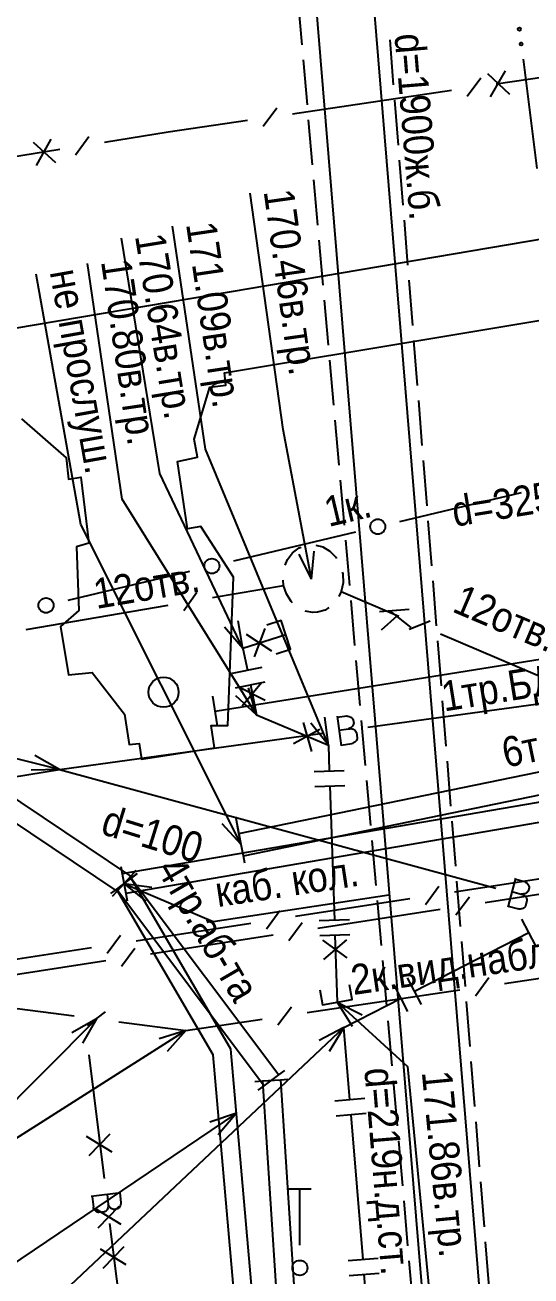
# Model space of a CAD drawing. Header units: metres. Extents: x -3947 to -3704, y 4976 to 6609.
# Drawn here: x -3870.76 to -3853.97, y 6002.36 to 6043.86 of the extents above; entities that cross this region are included whole.
import ezdxf
from ezdxf.enums import TextEntityAlignment as Align

# ---------------------------------------------------------------- set-up
doc = ezdxf.new("R2010")
doc.units = ezdxf.units.M
doc.header["$MEASUREMENT"] = 0
for name, color, linetype, lineweight in [('Водопровод', 7, 'Continuous', 25), ('Газопровод', 7, 'Continuous', 25), ('Кабели', 7, 'Continuous', 25), ('Кабель связи', 7, 'Continuous', 25), ('Кабель электрический', 7, 'Continuous', 25), ('Канализация самотёчная', 7, 'Continuous', 25), ('Общий коллектор', 7, 'Continuous', 25)]:
    doc.layers.add(name, color=color, linetype=linetype, lineweight=lineweight)
doc.styles.add('Style-RUSSIAN_1251', font='RUSSIAN_1251.shx')
doc.styles.add('Style-RUSSIAN_1251 I 0.00000', font='RUSSIAN_1251.shx')

msp = doc.modelspace()

# ---------------------------------------------------------------- linework, layer by layer
at = {"layer": 'Водопровод', "linetype": 'Continuous'}
for p, q in [((-3859.389, 6020.566), (-3850.646, 6021.764)), ((-3860.406, 6020.928), (-3860.271, 6019.94)), ((-3869.619, 6019.164), (-3860.875, 6020.362)), ((-3860.343, 6020.469), (-3860.025, 6020.512)), ((-3860.275, 6019.972), (-3859.916, 6020.022)), ((-3869.619, 6019.164), (-3870.431, 6019.625)), ((-3873.24, 6018.565), (-3869.619, 6019.164)), ((-3869.619, 6019.164), (-3870.553, 6019.14)), ((-3869.619, 6019.164), (-3855.135, 6015.221)), ((-3854.482, 6015.559), (-3854.744, 6014.596)), ((-3854.604, 6015.111), (-3854.294, 6015.027)), ((-3854.735, 6014.628), (-3854.386, 6014.533)), ((-3868.647, 6009.693), (-3868.14, 6005.591)), ((-3867.869, 6006.465), (-3868.722, 6006.986)), ((-3867.945, 6007.061), (-3868.641, 6006.342)), ((-3867.579, 6005.114), (-3868.569, 6004.992)), ((-3868.537, 6004.996), (-3868.492, 6004.636)), ((-3868.04, 6005.057), (-3868, 6004.738)), ((-3867.571, 6004.061), (-3868.425, 6004.582)), ((-3867.647, 6004.657), (-3868.343, 6003.938)), ((-3867.955, 6004.102), (-3867.447, 6000)), ((-3867.406, 6002.727), (-3868.26, 6003.248)), ((-3867.482, 6003.322), (-3868.178, 6002.603))]:
    msp.add_line(p, q, dxfattribs=at)
at = {"layer": 'Водопровод', "linetype": 'Continuous', "flags": 128}
for points in [[(-3869.619, 6019.164), (-3882.51, 6022.387), (-3891.863, 6020.427)], [(-3860.401, 6020.892), (-3860.085, 6020.935), (-3860.055, 6020.934), (-3860.002, 6020.922), (-3859.952, 6020.901), (-3859.932, 6020.889), (-3859.913, 6020.872), (-3859.895, 6020.85), (-3859.878, 6020.823), (-3859.872, 6020.808), (-3859.856, 6020.694), (-3859.859, 6020.671), (-3859.868, 6020.639), (-3859.88, 6020.617), (-3859.893, 6020.594), (-3859.918, 6020.57), (-3859.951, 6020.547), (-3859.981, 6020.529), (-3860.025, 6020.512), (-3859.986, 6020.514), (-3859.952, 6020.515), (-3859.902, 6020.506), (-3859.87, 6020.494), (-3859.84, 6020.479), (-3859.806, 6020.452), (-3859.781, 6020.419), (-3859.767, 6020.389), (-3859.742, 6020.2), (-3859.743, 6020.181), (-3859.75, 6020.154), (-3859.767, 6020.122), (-3859.794, 6020.09), (-3859.819, 6020.067), (-3859.863, 6020.041), (-3859.889, 6020.027), (-3859.916, 6020.022)], [(-3854.492, 6015.523), (-3854.184, 6015.44), (-3854.157, 6015.426), (-3854.113, 6015.395), (-3854.075, 6015.356), (-3854.061, 6015.337), (-3854.05, 6015.314), (-3854.042, 6015.287), (-3854.037, 6015.255), (-3854.037, 6015.239), (-3854.068, 6015.128), (-3854.079, 6015.107), (-3854.1, 6015.082), (-3854.119, 6015.066), (-3854.141, 6015.051), (-3854.173, 6015.038), (-3854.212, 6015.03), (-3854.247, 6015.025), (-3854.294, 6015.027), (-3854.258, 6015.013), (-3854.226, 6015), (-3854.183, 6014.973), (-3854.159, 6014.949), (-3854.137, 6014.924), (-3854.116, 6014.885), (-3854.106, 6014.846), (-3854.105, 6014.813), (-3854.155, 6014.629), (-3854.164, 6014.612), (-3854.181, 6014.59), (-3854.209, 6014.566), (-3854.247, 6014.547), (-3854.279, 6014.537), (-3854.329, 6014.529), (-3854.359, 6014.528), (-3854.386, 6014.533)], [(-3867.616, 6005.11), (-3867.577, 6004.793), (-3867.578, 6004.763), (-3867.591, 6004.711), (-3867.613, 6004.661), (-3867.625, 6004.641), (-3867.642, 6004.622), (-3867.664, 6004.604), (-3867.692, 6004.587), (-3867.706, 6004.582), (-3867.821, 6004.567), (-3867.844, 6004.57), (-3867.876, 6004.58), (-3867.898, 6004.592), (-3867.92, 6004.606), (-3867.944, 6004.631), (-3867.967, 6004.664), (-3867.984, 6004.694), (-3868, 6004.738), (-3868, 6004.7), (-3867.999, 6004.666), (-3868.008, 6004.616), (-3868.021, 6004.584), (-3868.036, 6004.554), (-3868.064, 6004.521), (-3868.097, 6004.496), (-3868.127, 6004.483), (-3868.316, 6004.459), (-3868.335, 6004.461), (-3868.362, 6004.469), (-3868.394, 6004.485), (-3868.426, 6004.513), (-3868.448, 6004.539), (-3868.474, 6004.583), (-3868.487, 6004.609), (-3868.492, 6004.636)]]:
    msp.add_lwpolyline(points, dxfattribs=at)
at = {"layer": 'Газопровод', "linetype": 'Continuous'}
for p, q in [((-3863.529, 6023.171), (-3864.141, 6023.877)), ((-3863.529, 6023.171), (-3863.689, 6024.091)), ((-3862.573, 6023.087), (-3863.411, 6023.635)), ((-3863.144, 6022.9), (-3862.793, 6023.837)), ((-3863.873, 6022.354), (-3862.893, 6022.553)), ((-3863.773, 6021.864), (-3862.793, 6022.063)), ((-3862.794, 6021.446), (-3863.685, 6021.9)), ((-3862.916, 6022.034), (-3863.554, 6021.263)), ((-3863.081, 6020.971), (-3863.345, 6021.867)), ((-3863.081, 6020.971), (-3863.769, 6021.603)), ((-3861.533, 6020.724), (-3861.257, 6019.762)), ((-3860.696, 6019.965), (-3861.272, 6020.7)), ((-3860.696, 6019.965), (-3860.81, 6020.892)), ((-3860.979, 6020.492), (-3861.856, 6020.013)), ((-3861.166, 6019.097), (-3860.167, 6019.131)), ((-3861.149, 6018.597), (-3860.15, 6018.631)), ((-3860.649, 6018.614), (-3860.496, 6014.164)), ((-3860.996, 6014.147), (-3859.996, 6014.181)), ((-3853.815, 6013.305), (-3854.272, 6014.195)), ((-3860.979, 6013.647), (-3859.979, 6013.682)), ((-3860.077, 6012.907), (-3860.881, 6013.502)), ((-3860.099, 6013.507), (-3860.856, 6012.853)), ((-3860.479, 6013.664), (-3860.402, 6011.439)), ((-3857.838, 6011.802), (-3854.043, 6013.75)), ((-3857.61, 6011.358), (-3858.066, 6012.247)), ((-3858.054, 6011.129), (-3858.511, 6012.019)), ((-3860.402, 6011.439), (-3859.907, 6010.647)), ((-3860.402, 6011.439), (-3859.569, 6011.017)), ((-3860.18, 6010.6), (-3858.283, 6011.574)), ((-3860.18, 6010.6), (-3861.006, 6010.165)), ((-3860.18, 6010.6), (-3860.664, 6009.801)), ((-3859.982, 6008.199), (-3860.18, 6010.6)), ((-3859.484, 6008.24), (-3860.48, 6008.158)), ((-3859.442, 6007.742), (-3860.439, 6007.66)), ((-3859.544, 6002.899), (-3859.941, 6007.701)), ((-3859.046, 6002.94), (-3860.043, 6002.858)), ((-3859.005, 6002.442), (-3860.001, 6002.36)), ((-3859.305, 6000), (-3859.503, 6002.401))]:
    msp.add_line(p, q, dxfattribs=at)
at = {"layer": 'Газопровод', "linetype": 'Continuous', "flags": 128}
for points in [[(-3860.696, 6019.965), (-3864.776, 6029.791), (-3865.865, 6037.186)], [(-3863.529, 6023.171), (-3866.287, 6028.979), (-3867.559, 6036.784)], [(-3863.081, 6020.971), (-3867.541, 6028.131), (-3868.688, 6035.948)], [(-3862.429, 6023.001), (-3861.954, 6023.155), (-3862.261, 6024.106), (-3862.737, 6023.953)], [(-3862.107, 6023.631), (-3863.529, 6023.171), (-3863.383, 6022.453)], [(-3863.283, 6021.963), (-3863.081, 6020.971), (-3860.696, 6019.965), (-3860.667, 6019.114)], [(-3860.98, 6011.847), (-3860.895, 6011.354), (-3859.91, 6011.524), (-3859.995, 6012.017)], [(-3860.402, 6011.439), (-3858.065, 6009.304), (-3857.355, 6001.855)], [(-3860.18, 6010.6), (-3870.421, 6000.949), (-3878.255, 6000.175)]]:
    msp.add_lwpolyline(points, dxfattribs=at)
at = {"layer": 'Кабели', "linetype": 'Continuous'}
for p, q in [((-3858.327, 6027.387), (-3854.283, 6028.346)), ((-3863.831, 6026.082), (-3859.786, 6027.041)), ((-3869.334, 6024.777), (-3865.29, 6025.736)), ((-3864.371, 6020.604), (-3864.529, 6021.592)), ((-3867.238, 6015.557), (-3867.72, 6015.193)), ((-3867.718, 6015.194), (-3867.24, 6015.556)), ((-3867.254, 6015.622), (-3867.704, 6015.128)), ((-3867.585, 6015.945), (-3867.539, 6015.699)), ((-3867.54, 6015.699), (-3867.418, 6015.051)), ((-3867.086, 6015.806), (-3867.254, 6015.621)), ((-3867.24, 6015.556), (-3867.04, 6015.707)), ((-3867.038, 6015.707), (-3867.238, 6015.557)), ((-3867.72, 6015.193), (-3867.92, 6015.042)), ((-3867.918, 6015.044), (-3867.718, 6015.194)), ((-3867.479, 6015.375), (-3866.749, 6014.792)), ((-3867.479, 6015.375), (-3866.553, 6015.252)), ((-3867.704, 6015.128), (-3867.872, 6014.943)), ((-3867.418, 6015.051), (-3867.372, 6014.805)), ((-3862.824, 6008.667), (-3862.344, 6009.027)), ((-3862.344, 6009.027), (-3862.144, 6009.177)), ((-3863.133, 6008.812), (-3862.883, 6008.828)), ((-3863.024, 6008.517), (-3862.824, 6008.667)), ((-3862.883, 6008.828), (-3862.285, 6008.866)), ((-3862.285, 6008.867), (-3862.035, 6008.883)), ((-3863.743, 6007.755), (-3864.629, 6007.458)), ((-3863.743, 6007.755), (-3864.349, 6007.044)), ((-3862.015, 6005.253), (-3861.265, 6005.253)), ((-3861.64, 6003.376), (-3861.64, 6005.253))]:
    msp.add_line(p, q, dxfattribs=at)
at = {"layer": 'Кабели', "linetype": 'Continuous', "flags": 128}
for points in [[(-3864.45, 6021.098), (-3848.352, 6023.671)], [(-3867.254, 6015.622), (-3878.146, 6022.927)], [(-3867.704, 6015.128), (-3878.494, 6022.365)], [(-3838.841, 6020.623), (-3867.54, 6015.699)], [(-3839.342, 6019.867), (-3867.418, 6015.051)], [(-3867.24, 6015.556), (-3862.344, 6009.027)], [(-3863.064, 6000.026), (-3863.93, 6009.878), (-3867.238, 6015.557)], [(-3863.662, 5999.974), (-3864.516, 6009.692), (-3867.72, 6015.193)], [(-3867.718, 6015.194), (-3862.824, 6008.667)], [(-3867.479, 6015.375), (-3864.522, 6014.115), (-3858.685, 6014.998)], [(-3862.883, 6008.828), (-3862.31, 5999.981)], [(-3862.285, 6008.866), (-3861.711, 6000.019)], [(-3863.743, 6007.755), (-3871.306, 6002.645), (-3879.655, 6001.625)]]:
    msp.add_lwpolyline(points, dxfattribs=at)
at = {"layer": 'Кабели', "linetype": 'Continuous'}
for centre in [(-3859.057, 6027.214), (-3864.56, 6025.909), (-3870.064, 6024.604), (-3861.64, 6002.626)]:
    msp.add_circle(centre, 0.25, dxfattribs=at)
at = {"layer": 'Кабель связи', "linetype": 'Continuous'}
for p, q in [((-3854.234, 6042.728), (-3853.774, 6039.097)), ((-3855.42, 6042.245), (-3854.685, 6041.566)), ((-3854.826, 6042.335), (-3855.328, 6041.47)), ((-3855.123, 6041.911), (-3852.482, 6042.299)), ((-3856.089, 6041.501), (-3855.642, 6042.103)), ((-3861.89, 6040.916), (-3856.607, 6041.693)), ((-3862.856, 6040.506), (-3862.409, 6041.107)), ((-3866.016, 6040.309), (-3863.375, 6040.697)), ((-3869.903, 6040.068), (-3870.394, 6039.196)), ((-3869.081, 6039.55), (-3868.642, 6040.157)), ((-3868.121, 6039.972), (-3866.016, 6040.309)), ((-3873.812, 6039.061), (-3869.602, 6039.735)), ((-3870.495, 6039.971), (-3869.752, 6039.301)), ((-3861.25, 6025.47), (-3861.172, 6026.401)), ((-3861.25, 6025.47), (-3861.664, 6026.307)), ((-3864.538, 6024.865), (-3862.182, 6025.267)), ((-3865.494, 6024.432), (-3865.061, 6025.044)), ((-3860.267, 6025.067), (-3858.359, 6024.251)), ((-3870.728, 6023.807), (-3866.016, 6024.612)), ((-3858.018, 6023.817), (-3857.322, 6024.096)), ((-3856.98, 6023.662), (-3853.164, 6022.031)), ((-3852.713, 6015.675), (-3856.51, 6015.092)), ((-3857.03, 6015.28), (-3857.473, 6014.675)), ((-3851.431, 6015.366), (-3855.498, 6014.741)), ((-3857.993, 6014.864), (-3861.789, 6014.28)), ((-3856.018, 6014.929), (-3856.461, 6014.325)), ((-3862.309, 6014.468), (-3862.752, 6013.864)), ((-3856.981, 6014.513), (-3861.048, 6013.888)), ((-3863.272, 6014.052), (-3867.069, 6013.469)), ((-3861.568, 6014.076), (-3862.011, 6013.472)), ((-3867.588, 6013.657), (-3868.032, 6013.052)), ((-3862.531, 6013.66), (-3866.598, 6013.035)), ((-3868.551, 6013.241), (-3872.348, 6012.657)), ((-3867.118, 6013.223), (-3867.561, 6012.619)), ((-3868.08, 6012.807), (-3872.148, 6012.182)), ((-3854.853, 6012.065), (-3849.787, 6012.815)), ((-3855.818, 6011.654), (-3855.372, 6012.256)), ((-3861.403, 6011.095), (-3856.337, 6011.845)), ((-3871.36, 6011.28), (-3869.134, 6010.988)), ((-3868.687, 6010.662), (-3868.093, 6011.118)), ((-3862.368, 6010.684), (-3861.922, 6011.286)), ((-3868.39, 6010.89), (-3869.202, 6010.428)), ((-3868.39, 6010.89), (-3868.848, 6010.076)), ((-3867.646, 6010.792), (-3865.42, 6010.5)), ((-3865.42, 6010.5), (-3862.887, 6010.875)), ((-3865.42, 6010.5), (-3866.314, 6010.228)), ((-3865.42, 6010.5), (-3866.046, 6009.806))]:
    msp.add_line(p, q, dxfattribs=at)
at = {"layer": 'Кабель связи', "linetype": 'Continuous', "flags": 128}
for points in [[(-3861.25, 6025.47), (-3862.195, 6030.444), (-3863.291, 6038.275)], [(-3862.133, 6025.934), (-3862.053, 6026.126), (-3861.882, 6026.349), (-3861.662, 6026.511), (-3861.594, 6026.536)], [(-3861.107, 6026.604), (-3860.884, 6026.547), (-3860.646, 6026.405), (-3860.447, 6026.199), (-3860.427, 6026.164)], [(-3860.235, 6025.706), (-3860.22, 6025.656), (-3860.209, 6025.357), (-3860.267, 6025.067), (-3860.349, 6024.898)], [(-3861.881, 6024.693), (-3861.929, 6024.738), (-3862.087, 6024.984), (-3862.182, 6025.267), (-3862.198, 6025.444)], [(-3861.058, 6024.374), (-3861.212, 6024.367), (-3861.47, 6024.417)], [(-3860.676, 6024.531), (-3860.802, 6024.448), (-3861.058, 6024.374)], [(-3868.39, 6010.89), (-3875.357, 6003.887), (-3883.521, 6002.511)], [(-3865.42, 6010.5), (-3875.679, 6003.983), (-3883.456, 6002.766)]]:
    msp.add_lwpolyline(points, dxfattribs=at)
at = {"layer": 'Кабель связи', "linetype": 'Continuous'}
for centre in [(-3854.359, 6043.72), (-3854.296, 6043.224)]:
    msp.add_circle(centre, 0.05, dxfattribs=at)
at = {"layer": 'Кабель электрический', "linetype": 'Continuous'}
for p, q in [((-3863.589, 6016.667), (-3864.216, 6017.36)), ((-3863.589, 6016.667), (-3863.768, 6017.584)), ((-3863.665, 6017.034), (-3863.715, 6017.279)), ((-3863.513, 6016.3), (-3863.665, 6017.034)), ((-3863.463, 6016.055), (-3863.514, 6016.3))]:
    msp.add_line(p, q, dxfattribs=at)
at = {"layer": 'Кабель электрический', "linetype": 'Continuous', "flags": 128}
for points in [[(-3863.589, 6016.667), (-3868.905, 6027.282), (-3870.388, 6035.59)], [(-3863.665, 6017.034), (-3847.563, 6020.345)], [(-3863.513, 6016.3), (-3847.459, 6019.601)]]:
    msp.add_lwpolyline(points, dxfattribs=at)
at = {"layer": 'Канализация самотёчная', "linetype": 'Continuous'}
for p, q in [((-3861.712, 6044.694), (-3861.58, 6043.2)), ((-3858.53, 6041.868), (-3858.649, 6043.363)), ((-3861.536, 6042.702), (-3861.404, 6041.207)), ((-3858.372, 6039.874), (-3858.491, 6041.369)), ((-3861.361, 6040.709), (-3861.229, 6039.215)), ((-3858.213, 6037.88), (-3858.332, 6039.376)), ((-3861.185, 6038.717), (-3861.053, 6037.223)), ((-3858.055, 6035.887), (-3858.174, 6037.382)), ((-3861.009, 6036.725), (-3860.877, 6035.231)), ((-3857.896, 6033.893), (-3858.015, 6035.388)), ((-3860.833, 6034.733), (-3860.701, 6033.238)), ((-3857.737, 6031.899), (-3857.856, 6033.394)), ((-3860.658, 6032.74), (-3860.526, 6031.246)), ((-3857.579, 6029.906), (-3857.698, 6031.401)), ((-3860.482, 6030.748), (-3860.35, 6029.254)), ((-3857.42, 6027.912), (-3857.539, 6029.407)), ((-3860.306, 6028.756), (-3860.174, 6027.262)), ((-3857.262, 6025.918), (-3857.381, 6027.413)), ((-3860.13, 6026.764), (-3859.998, 6025.269)), ((-3857.103, 6023.924), (-3857.222, 6025.42)), ((-3859.955, 6024.771), (-3859.823, 6023.277)), ((-3858.011, 6024.466), (-3858.998, 6024.385)), ((-3858.646, 6024.414), (-3857.962, 6023.867)), ((-3858.429, 6024.241), (-3858.949, 6023.787)), ((-3856.944, 6021.931), (-3857.063, 6023.426)), ((-3859.779, 6022.779), (-3859.647, 6021.285)), ((-3856.786, 6019.937), (-3856.905, 6021.432)), ((-3859.603, 6020.787), (-3859.471, 6019.293)), ((-3856.627, 6017.943), (-3856.746, 6019.439)), ((-3859.427, 6018.795), (-3859.296, 6017.3)), ((-3856.469, 6015.95), (-3856.587, 6017.445)), ((-3859.252, 6016.802), (-3859.12, 6015.308)), ((-3856.31, 6013.956), (-3856.429, 6015.451)), ((-3859.076, 6014.81), (-3858.944, 6013.316)), ((-3856.151, 6011.962), (-3856.27, 6013.457)), ((-3858.9, 6012.818), (-3858.768, 6011.324)), ((-3855.993, 6009.969), (-3856.112, 6011.464)), ((-3858.724, 6010.825), (-3858.593, 6009.331)), ((-3855.834, 6007.975), (-3855.953, 6009.47)), ((-3858.549, 6008.833), (-3858.417, 6007.339)), ((-3855.676, 6005.981), (-3855.794, 6007.476)), ((-3858.373, 6006.841), (-3858.241, 6005.347)), ((-3855.517, 6003.987), (-3855.636, 6005.483)), ((-3858.197, 6004.849), (-3858.065, 6003.354)), ((-3855.358, 6001.994), (-3855.477, 6003.489)), ((-3858.021, 6002.856), (-3857.89, 6001.362))]:
    msp.add_line(p, q, dxfattribs=at)
at = {"layer": 'Канализация самотёчная', "linetype": 'Continuous', "flags": 128}
for points in [[(-3865.527, 6105.736), (-3859.524, 6048.5), (-3855.534, 6000.078)], [(-3867.417, 6105.538), (-3861.416, 6048.322), (-3857.427, 5999.922)]]:
    msp.add_lwpolyline(points, dxfattribs=at)
at = {"layer": 'Общий коллектор', "linetype": 'Continuous', "flags": 128}
for points in [[(-3843.651, 6038.444), (-3864.576, 6034.897), (-3871.836, 6033.666)], [(-3870.878, 6030.795), (-3869.393, 6029.496), (-3869.318, 6028.788), (-3868.908, 6028.863), (-3868.647, 6026.663), (-3869.057, 6026.551), (-3868.972, 6024.431), (-3869.579, 6023.904), (-3869.318, 6022.301), (-3868.536, 6022.375), (-3867.455, 6020.996), (-3867.306, 6019.989), (-3866.97, 6020.026), (-3866.896, 6019.504), (-3864.474, 6019.877), (-3864.586, 6020.623), (-3864.027, 6020.623), (-3863.841, 6025.54), (-3864.922, 6027.218), (-3865.369, 6027.143), (-3865.704, 6029.377), (-3865.034, 6029.526), (-3865.145, 6030.123), (-3864.624, 6031.838), (-3864.102, 6031.913), (-3864.139, 6032.323), (-3843.203, 6035.806)]]:
    msp.add_lwpolyline(points, dxfattribs=at)
at = {"layer": 'Общий коллектор', "linetype": 'Continuous'}
msp.add_arc((-3866.165, 6021.724), 0.5, 0, 360, dxfattribs=at)

# ---------------------------------------------------------------- texts
at = {"layer": 'Водопровод', "linetype": 'Continuous', "style": 'Style-RUSSIAN_1251', "width": 0.899998}
msp.add_text('d=100', height=1, rotation=342.8039, dxfattribs=at).set_placement((-3867.994, 6017.994), align=Align.TOP_LEFT)
at = {"layer": 'Газопровод', "linetype": 'Continuous', "style": 'Style-RUSSIAN_1251', "width": 0.899998}
for s, rotation, p in [('171.09в.тр.', 278.3828, (-3864.431, 6037.397)), ('170.64в.тр.', 279.2529, (-3866.128, 6037.017)), ('170.80в.тр.', 278.3501, (-3867.253, 6036.158)), ('171.86в.тр.', 275.4498, (-3856.601, 6009.217))]:
    msp.add_text(s, height=1, rotation=rotation, dxfattribs=at).set_placement(p, align=Align.TOP_LEFT)
for s, rotation, p in [('d=325н.д.ст.БД', 9.1625, (-3856.506, 6027.21)), ('d=219н.д.ст.', 274.72, (-3859.506, 6009.232))]:
    msp.add_text(s, height=1, rotation=rotation, dxfattribs=at).set_placement(p)
at = {"layer": 'Кабели', "linetype": 'Continuous'}
for s, rotation, style, width, p in [('1к.', 13.3078, 'Style-RUSSIAN_1251', 0.899998, (-3860.687, 6027.204)), ('1тр.БД', 9.081, 'Style-RUSSIAN_1251', 0.899998, (-3856.853, 6021.082)), ('4тр.аб-та', 300.2195, 'Style-RUSSIAN_1251 I 0.00000', 0.9, (-3866.417, 6015.859))]:
    msp.add_text(s, height=1, rotation=rotation, dxfattribs=dict(at, style=style, width=width)).set_placement(p)
at = {"layer": 'Кабели', "linetype": 'Continuous', "style": 'Style-RUSSIAN_1251', "width": 0.899998}
msp.add_text('каб. кол.', height=1, rotation=8.6075, dxfattribs=at).set_placement((-3864.517, 6015.582), align=Align.TOP_LEFT)
at = {"layer": 'Кабель связи', "linetype": 'Continuous', "style": 'Style-RUSSIAN_1251', "width": 0.899998}
msp.add_text('170.46в.тр.', height=1, rotation=277.9656, dxfattribs=at).set_placement((-3861.855, 6038.476), align=Align.TOP_LEFT)
at = {"layer": 'Кабель связи', "linetype": 'Continuous'}
for s, rotation, style, width, p in [('12отв.', 9.5596, 'Style-RUSSIAN_1251', 0.899998, (-3868.393, 6024.484)), ('12отв.', 336.9571, 'Style-RUSSIAN_1251', 0.899998, (-3856.625, 6024.411)), ('2к.вид.набл.', 8.424, 'Style-RUSSIAN_1251 I 0.00000', 0.9, (-3859.863, 6011.676))]:
    msp.add_text(s, height=1, rotation=rotation, dxfattribs=dict(at, style=style, width=width)).set_placement(p)
at = {"layer": 'Кабель электрический', "linetype": 'Continuous', "style": 'Style-RUSSIAN_1251', "width": 0.9}
msp.add_text('не прослуш.', height=1, rotation=280.1196, dxfattribs=at).set_placement((-3868.96, 6035.845), align=Align.TOP_LEFT)
at = {"layer": 'Кабель электрический', "linetype": 'Continuous', "style": 'Style-RUSSIAN_1251', "width": 0.899998}
msp.add_text('6тр.', height=1, rotation=11.6196, dxfattribs=at).set_placement((-3854.815, 6019.215))
at = {"layer": 'Канализация самотёчная', "linetype": 'Continuous', "style": 'Style-RUSSIAN_1251', "width": 0.899998}
msp.add_text('d=1900ж.б.', height=1, rotation=274.7109, dxfattribs=at).set_placement((-3858.503, 6043.542))

doc.saveas('drawing.dxf')
